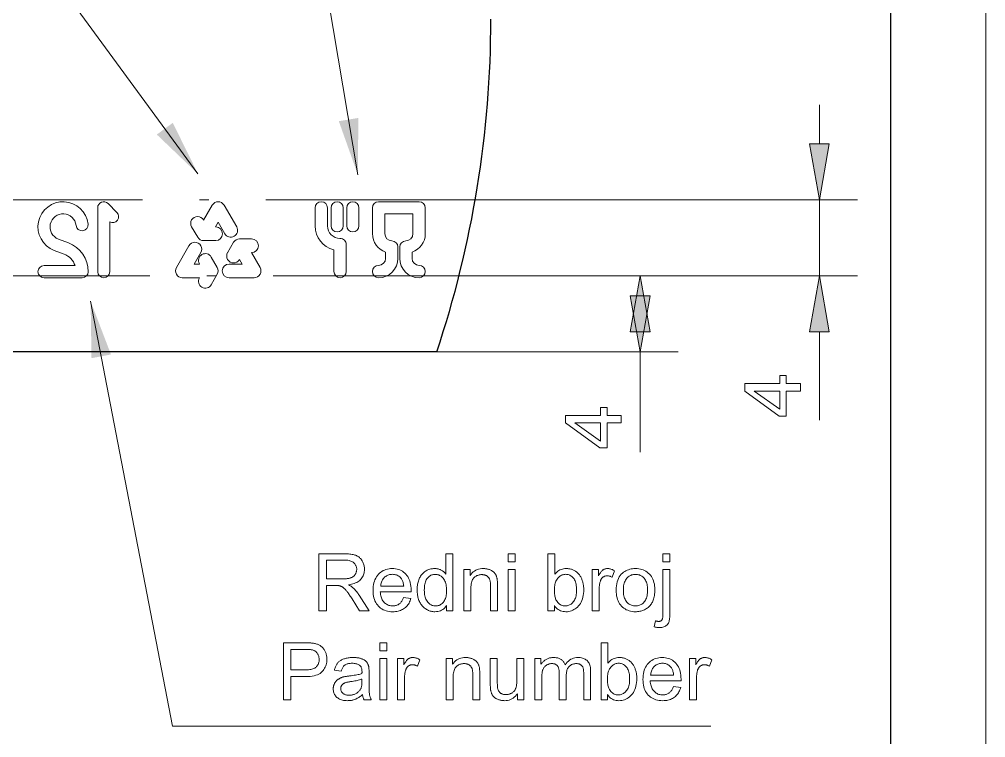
# Model space of a CAD drawing. Extents: x 0 to 297, y 0 to 420.
# Drawn here: x 246.1 to 297, y 121.6 to 159.4 of the extents above; entities that cross this region are included whole.
import ezdxf

# ---------------------------------------------------------------- set-up
doc = ezdxf.new("R2010")
doc.units = 0
doc.linetypes.add('DASHDOT', pattern=[18.5, 12, -3, 0.5, -3])

msp = doc.modelspace()

# ---------------------------------------------------------------- linework, layer by layer
at = {"color": 7, "lineweight": 13}
msp.add_line((297, 0), (297, 420), dxfattribs=at)
at = {"color": 7, "lineweight": 30}
for p, q in [((292, 5), (292, 415)), ((268.097, 141.893), (203.297, 141.893))]:
    msp.add_line(p, q, dxfattribs=at)
at = {"color": 5, "lineweight": 13, "ltscale": 0.051139}
msp.add_line((288.243, 152.847), (288.243, 154.893), dxfattribs=at)
at = {"color": 7, "linetype": 'DASHDOT', "lineweight": 13}
for p, q in [((203.605, 149.893), (266.689, 149.893)), ((203.984, 145.893), (266.594, 145.893))]:
    msp.add_line(p, q, dxfattribs=at)
at = {"color": 7, "lineweight": 13, "ltscale": 0.016542}
msp.add_line((250.788, 149.699), (251.255, 149.232), dxfattribs=at)
at = {"color": 7, "lineweight": 13, "ltscale": 0.022758}
msp.add_line((255.821, 148.825), (256.277, 149.613), dxfattribs=at)
at = {"color": 7, "lineweight": 13, "ltscale": 0.033158}
msp.add_line((256.9, 149.613), (257.563, 148.465), dxfattribs=at)
at = {"color": 7, "lineweight": 13, "ltscale": 0.026785}
for p, q in [((265.031, 149.793), (266.102, 149.793)), ((266.102, 149.793), (267.174, 149.793))]:
    msp.add_line(p, q, dxfattribs=at)
at = {"color": 5, "lineweight": 13}
for p, q in [((266.689, 149.893), (290.243, 149.893)), ((266.594, 145.893), (290.243, 145.893))]:
    msp.add_line(p, q, dxfattribs=at)
at = {"color": 5, "lineweight": 13, "ltscale": 0.1}
msp.add_line((288.243, 145.893), (288.243, 149.893), dxfattribs=at)
at = {"color": 7, "lineweight": 13, "ltscale": 0.084102}
msp.add_line((250.245, 146.111), (250.245, 149.475), dxfattribs=at)
at = {"color": 7, "lineweight": 13, "ltscale": 0.023697}
msp.add_line((261.694, 149.468), (261.694, 148.52), dxfattribs=at)
at = {"color": 7, "lineweight": 13, "ltscale": 0.023737}
msp.add_line((262.344, 148.518), (262.344, 149.468), dxfattribs=at)
at = {"color": 7, "lineweight": 13, "ltscale": 0.023682}
for p, q in [((262.532, 148.525), (262.532, 149.472)), ((263.173, 149.472), (263.173, 148.525)), ((263.361, 148.525), (263.361, 149.472)), ((264.002, 148.525), (264.002, 149.472))]:
    msp.add_line(p, q, dxfattribs=at)
at = {"color": 7, "lineweight": 13, "ltscale": 0.03401}
for p, q in [((264.711, 149.473), (264.711, 148.112)), ((267.494, 149.473), (267.494, 148.112))]:
    msp.add_line(p, q, dxfattribs=at)
at = {"color": 7, "lineweight": 13, "ltscale": 0.02588}
for p, q in [((265.361, 148.112), (265.361, 149.147)), ((266.844, 148.112), (266.844, 149.147))]:
    msp.add_line(p, q, dxfattribs=at)
at = {"color": 7, "lineweight": 13, "ltscale": 0.018535}
for q in [(265.361, 149.147), (266.844, 149.147)]:
    msp.add_line((266.102, 149.147), q, dxfattribs=at)
at = {"color": 7, "lineweight": 13, "ltscale": 0.065395}
msp.add_line((250.881, 146.111), (250.881, 148.726), dxfattribs=at)
at = {"color": 7, "lineweight": 13, "ltscale": 0.000327094}
msp.add_line((255.815, 148.837), (255.822, 148.825), dxfattribs=at)
at = {"color": 7, "lineweight": 13, "ltscale": 0.007162}
msp.add_line((256.588, 148.713), (256.445, 148.465), dxfattribs=at)
at = {"color": 7, "lineweight": 13, "ltscale": 0.017569}
msp.add_line((256.588, 148.713), (256.94, 148.105), dxfattribs=at)
at = {"color": 7, "lineweight": 13, "ltscale": 0.015915}
msp.add_line((255.51, 147.925), (255.191, 148.477), dxfattribs=at)
at = {"color": 7, "lineweight": 13, "ltscale": 0.000327301}
msp.add_line((256.458, 148.465), (256.445, 148.465), dxfattribs=at)
at = {"color": 7, "lineweight": 13, "ltscale": 0.013963}
for p, q in [((248.699, 147.628), (248.178, 147.827)), ((248.473, 147.034), (247.951, 147.233))]:
    msp.add_line(p, q, dxfattribs=at)
at = {"color": 7, "lineweight": 13, "ltscale": 0.015916}
msp.add_line((255.822, 147.745), (256.458, 147.745), dxfattribs=at)
at = {"color": 7, "lineweight": 13, "ltscale": 0.015791}
for p, q in [((257.087, 147.111), (257.404, 147.658)), ((257.714, 147.837), (258.346, 147.838)), ((256.54, 145.974), (256.225, 145.426))]:
    msp.add_line(p, q, dxfattribs=at)
at = {"color": 7, "lineweight": 13, "ltscale": 0.033007}
for p, q in [((254.388, 146.333), (255.048, 147.477)), ((258.479, 145.793), (257.159, 145.793))]:
    msp.add_line(p, q, dxfattribs=at)
at = {"color": 7, "lineweight": 13, "ltscale": 0.017419}
for p, q in [((255.323, 146.513), (255.671, 147.117)), ((257.856, 146.513), (257.159, 146.513))]:
    msp.add_line(p, q, dxfattribs=at)
at = {"color": 7, "lineweight": 13, "ltscale": 0.022662}
for p, q in [((258.791, 146.333), (258.338, 147.118)), ((254.699, 145.793), (255.606, 145.793))]:
    msp.add_line(p, q, dxfattribs=at)
at = {"color": 7, "lineweight": 13, "ltscale": 0.000231934}
msp.add_line((258.347, 147.118), (258.338, 147.118), dxfattribs=at)
at = {"color": 7, "lineweight": 13, "ltscale": 0.028414}
msp.add_line((262.681, 147.254), (262.681, 146.118), dxfattribs=at)
at = {"color": 7, "lineweight": 13, "ltscale": 0.035569}
msp.add_line((263.331, 147.54), (263.331, 146.118), dxfattribs=at)
at = {"color": 7, "lineweight": 13, "ltscale": 0.008166}
for p, q in [((265.404, 147.139), (265.404, 146.812)), ((266.801, 147.139), (266.801, 146.812))]:
    msp.add_line(p, q, dxfattribs=at)
at = {"color": 7, "lineweight": 13, "ltscale": 0.015001}
for p, q in [((266.054, 147.412), (266.054, 146.812)), ((266.151, 147.412), (266.151, 146.812))]:
    msp.add_line(p, q, dxfattribs=at)
at = {"color": 7, "lineweight": 13, "ltscale": 0.015792}
msp.add_line((256.54, 146.333), (256.225, 146.88), dxfattribs=at)
at = {"color": 7, "lineweight": 13, "ltscale": 0.000232137}
msp.add_line((257.714, 146.758), (257.71, 146.75), dxfattribs=at)
at = {"color": 7, "lineweight": 13, "ltscale": 0.007073}
for p, q in [((257.856, 146.513), (257.714, 146.758)), ((255.323, 146.513), (255.606, 146.513))]:
    msp.add_line(p, q, dxfattribs=at)
at = {"color": 7, "lineweight": 13, "ltscale": 0.040951}
msp.add_line((247.418, 146.428), (249.056, 146.428), dxfattribs=at)
at = {"color": 7, "lineweight": 13, "ltscale": 0.000231894}
msp.add_line((255.601, 146.521), (255.606, 146.513), dxfattribs=at)
at = {"color": 7, "lineweight": 13, "ltscale": 0.050214}
msp.add_line((249.427, 145.793), (247.418, 145.793), dxfattribs=at)
at = {"color": 7, "lineweight": 13, "ltscale": 0.000232225}
msp.add_line((255.606, 145.793), (255.601, 145.785), dxfattribs=at)
at = {"color": 5, "lineweight": 13, "ltscale": 0.355267}
msp.add_line((266.594, 145.893), (280.805, 145.893), dxfattribs=at)
at = {"color": 5, "lineweight": 13, "ltscale": 0.116125}
msp.add_line((288.243, 138.293), (288.243, 142.938), dxfattribs=at)
at = {"color": 5, "lineweight": 13, "ltscale": 0.317685}
msp.add_line((268.097, 141.893), (280.805, 141.893), dxfattribs=at)
at = {"color": 5, "lineweight": 13, "ltscale": 0.131922}
msp.add_line((278.805, 136.616), (278.805, 141.893), dxfattribs=at)
at = {"color": 7, "lineweight": 13}
for points in [[(263.946, 151.203), (258.988, 180.575), (287.417, 180.575)], [(255.526, 151.254), (235.139, 179.048), (204.068, 179.048)], [(249.872, 144.557), (254.177, 122.192), (282.529, 122.192)]]:
    msp.add_lwpolyline(points, dxfattribs=at)
at = {"color": 5, "lineweight": 13}
for points in [[(287.722, 152.847), (288.243, 149.893), (288.764, 152.847)], [(279.326, 142.938), (278.805, 145.893), (278.284, 142.938)], [(288.764, 142.938), (288.243, 145.893), (287.722, 142.938)], [(278.284, 144.847), (278.805, 141.893), (279.326, 144.847)], [(287.243, 139.83), (286.501, 139.83), (286.501, 138.512), (286.122, 138.512), (284.311, 139.826), (284.311, 140.218), (286.155, 140.218), (286.155, 140.646), (286.501, 140.646), (286.501, 140.218), (287.243, 140.218)], [(286.155, 138.875), (286.155, 139.83), (284.813, 139.83)], [(277.805, 138.153), (277.063, 138.153), (277.063, 136.835), (276.683, 136.835), (274.872, 138.148), (274.872, 138.541), (276.717, 138.541), (276.717, 138.969), (277.063, 138.969), (277.063, 138.541), (277.805, 138.541)], [(276.717, 137.198), (276.717, 138.153), (275.374, 138.153)]]:
    msp.add_lwpolyline(points, close=True, dxfattribs=at)
at = {"color": 7, "lineweight": 13}
for points in [[(261.893, 128.263), (261.893, 131.263), (263.223, 131.263), (263.301, 131.262), (263.376, 131.259), (263.447, 131.255), (263.513, 131.25), (263.576, 131.242), (263.635, 131.233), (263.69, 131.223), (263.742, 131.211), (263.789, 131.197), (263.833, 131.182), (263.874, 131.164), (263.913, 131.144), (263.951, 131.122), (263.987, 131.097), (264.021, 131.07), (264.053, 131.04), (264.084, 131.008), (264.113, 130.973), (264.141, 130.936), (264.167, 130.896), (264.19, 130.855), (264.212, 130.813), (264.23, 130.77), (264.246, 130.726), (264.26, 130.681), (264.271, 130.635), (264.28, 130.589), (264.286, 130.541), (264.29, 130.493), (264.291, 130.444), (264.289, 130.381), (264.283, 130.32), (264.273, 130.261), (264.258, 130.205), (264.24, 130.15), (264.217, 130.097), (264.19, 130.046), (264.159, 129.997), (264.124, 129.951), (264.085, 129.906), (264.041, 129.864), (263.993, 129.825), (263.94, 129.789), (263.883, 129.756), (263.822, 129.727), (263.756, 129.701), (263.685, 129.677), (263.61, 129.658), (263.53, 129.641), (263.446, 129.628), (263.477, 129.612), (263.506, 129.597), (263.534, 129.582), (263.56, 129.567), (263.585, 129.552), (263.608, 129.537), (263.63, 129.522), (263.65, 129.508), (263.669, 129.493), (263.686, 129.478), (263.72, 129.445), (263.755, 129.411), (263.788, 129.375), (263.822, 129.338), (263.855, 129.299), (263.888, 129.258), (263.92, 129.216), (263.952, 129.172), (263.984, 129.126), (264.015, 129.079), (264.537, 128.263), (264.038, 128.263), (263.641, 128.887), (263.606, 128.939), (263.574, 128.99), (263.542, 129.037), (263.511, 129.083), (263.482, 129.125), (263.454, 129.165), (263.427, 129.203), (263.402, 129.238), (263.377, 129.27), (263.354, 129.3), (263.332, 129.328), (263.31, 129.354), (263.289, 129.378), (263.268, 129.401), (263.247, 129.422), (263.228, 129.441), (263.208, 129.459), (263.189, 129.474), (263.171, 129.488), (263.153, 129.501), (263.135, 129.512), (263.117, 129.522), (263.099, 129.532), (263.081, 129.541), (263.063, 129.549), (263.045, 129.557), (263.026, 129.564), (263.008, 129.57), (262.99, 129.576), (262.971, 129.58), (262.957, 129.583), (262.941, 129.586), (262.923, 129.588), (262.904, 129.59), (262.882, 129.591), (262.859, 129.592), (262.835, 129.593), (262.808, 129.594), (262.78, 129.595), (262.75, 129.595), (262.29, 129.595), (262.29, 128.263)], [(262.29, 129.939), (263.143, 129.939), (263.197, 129.939), (263.247, 129.941), (263.296, 129.944), (263.342, 129.948), (263.386, 129.953), (263.427, 129.959), (263.466, 129.966), (263.503, 129.975), (263.537, 129.984), (263.569, 129.995), (263.599, 130.007), (263.627, 130.02), (263.654, 130.035), (263.68, 130.051), (263.704, 130.068), (263.727, 130.087), (263.748, 130.107), (263.767, 130.128), (263.786, 130.151), (263.802, 130.175), (263.817, 130.2), (263.831, 130.225), (263.843, 130.251), (263.853, 130.277), (263.862, 130.304), (263.869, 130.331), (263.875, 130.359), (263.879, 130.387), (263.881, 130.415), (263.882, 130.444), (263.881, 130.486), (263.876, 130.526), (263.868, 130.565), (263.857, 130.602), (263.844, 130.638), (263.827, 130.672), (263.806, 130.705), (263.783, 130.736), (263.757, 130.766), (263.728, 130.794), (263.695, 130.82), (263.659, 130.843), (263.619, 130.864), (263.575, 130.882), (263.528, 130.897), (263.478, 130.909), (263.424, 130.919), (263.366, 130.926), (263.304, 130.93), (263.24, 130.931), (262.29, 130.931)], [(268.607, 128.263), (268.607, 128.537), (268.564, 128.475), (268.517, 128.42), (268.466, 128.372), (268.411, 128.33), (268.352, 128.294), (268.289, 128.265), (268.223, 128.243), (268.152, 128.226), (268.078, 128.217), (267.999, 128.213), (267.948, 128.215), (267.897, 128.219), (267.847, 128.226), (267.798, 128.236), (267.75, 128.249), (267.703, 128.265), (267.656, 128.284), (267.61, 128.305), (267.566, 128.329), (267.522, 128.357), (267.479, 128.386), (267.438, 128.419), (267.4, 128.453), (267.363, 128.489), (267.328, 128.528), (267.295, 128.569), (267.265, 128.613), (267.236, 128.659), (267.209, 128.707), (267.184, 128.757), (267.161, 128.809), (267.141, 128.863), (267.123, 128.918), (267.107, 128.975), (267.094, 129.033), (267.083, 129.093), (267.075, 129.154), (267.069, 129.217), (267.065, 129.281), (267.064, 129.347), (267.065, 129.412), (267.069, 129.475), (267.074, 129.537), (267.082, 129.598), (267.091, 129.657), (267.103, 129.716), (267.117, 129.773), (267.134, 129.829), (267.152, 129.884), (267.173, 129.938), (267.195, 129.989), (267.22, 130.039), (267.248, 130.085), (267.277, 130.13), (267.308, 130.172), (267.342, 130.211), (267.378, 130.248), (267.416, 130.282), (267.456, 130.314), (267.498, 130.344), (267.542, 130.371), (267.587, 130.395), (267.633, 130.416), (267.68, 130.434), (267.728, 130.45), (267.777, 130.462), (267.827, 130.472), (267.878, 130.479), (267.93, 130.484), (267.983, 130.485), (268.022, 130.484), (268.06, 130.482), (268.097, 130.477), (268.133, 130.472), (268.169, 130.464), (268.203, 130.455), (268.237, 130.444), (268.27, 130.432), (268.302, 130.418), (268.333, 130.402), (268.363, 130.385), (268.392, 130.367), (268.42, 130.348), (268.447, 130.328), (268.472, 130.307), (268.497, 130.285), (268.52, 130.261), (268.542, 130.237), (268.563, 130.212), (268.583, 130.186), (268.583, 131.263), (268.949, 131.263), (268.949, 128.263)], [(271.861, 130.839), (271.861, 131.263), (272.229, 131.263), (272.229, 130.839)], [(274.294, 128.263), (273.952, 128.263), (273.952, 131.263), (274.321, 131.263), (274.321, 130.192), (274.369, 130.248), (274.419, 130.298), (274.472, 130.342), (274.528, 130.38), (274.586, 130.412), (274.647, 130.438), (274.711, 130.459), (274.776, 130.473), (274.845, 130.482), (274.916, 130.485), (274.956, 130.484), (274.996, 130.482), (275.035, 130.478), (275.073, 130.472), (275.111, 130.465), (275.149, 130.456), (275.186, 130.445), (275.223, 130.433), (275.26, 130.419), (275.296, 130.404), (275.331, 130.387), (275.365, 130.369), (275.398, 130.35), (275.429, 130.329), (275.459, 130.307), (275.488, 130.284), (275.515, 130.259), (275.542, 130.233), (275.567, 130.206), (275.591, 130.177), (275.613, 130.147), (275.635, 130.116), (275.655, 130.084), (275.675, 130.05), (275.694, 130.016), (275.711, 129.98), (275.728, 129.943), (275.743, 129.904), (275.758, 129.865), (275.772, 129.824), (275.784, 129.782), (275.795, 129.74), (275.805, 129.697), (275.814, 129.654), (275.821, 129.61), (275.827, 129.566), (275.831, 129.521), (275.834, 129.475), (275.836, 129.429), (275.837, 129.382), (275.834, 129.273), (275.826, 129.169), (275.812, 129.07), (275.793, 128.976), (275.768, 128.887), (275.738, 128.803), (275.702, 128.724), (275.66, 128.65), (275.613, 128.582), (275.561, 128.518), (275.504, 128.46), (275.446, 128.409), (275.385, 128.363), (275.322, 128.323), (275.257, 128.29), (275.19, 128.262), (275.12, 128.241), (275.048, 128.226), (274.974, 128.216), (274.898, 128.213), (274.823, 128.217), (274.751, 128.226), (274.682, 128.242), (274.617, 128.265), (274.555, 128.294), (274.496, 128.329), (274.44, 128.371), (274.388, 128.419), (274.34, 128.474), (274.294, 128.535)], [(280.01, 130.835), (280.01, 131.263), (280.378, 131.263), (280.378, 130.835)], [(266.354, 128.962), (266.735, 128.915), (266.715, 128.85), (266.693, 128.788), (266.667, 128.729), (266.638, 128.672), (266.606, 128.619), (266.571, 128.569), (266.534, 128.522), (266.492, 128.477), (266.448, 128.436), (266.401, 128.398), (266.351, 128.363), (266.298, 128.331), (266.243, 128.304), (266.185, 128.28), (266.124, 128.259), (266.06, 128.243), (265.994, 128.23), (265.925, 128.221), (265.853, 128.215), (265.779, 128.213), (265.686, 128.216), (265.596, 128.225), (265.511, 128.24), (265.429, 128.26), (265.352, 128.287), (265.278, 128.319), (265.208, 128.357), (265.143, 128.401), (265.081, 128.451), (265.023, 128.507), (264.97, 128.568), (264.922, 128.634), (264.881, 128.705), (264.844, 128.78), (264.813, 128.86), (264.788, 128.945), (264.769, 129.034), (264.755, 129.128), (264.746, 129.227), (264.744, 129.331), (264.746, 129.438), (264.755, 129.54), (264.769, 129.638), (264.789, 129.73), (264.814, 129.818), (264.845, 129.9), (264.882, 129.978), (264.924, 130.051), (264.972, 130.119), (265.026, 130.182), (265.084, 130.24), (265.146, 130.291), (265.211, 130.337), (265.279, 130.376), (265.35, 130.409), (265.425, 130.436), (265.504, 130.458), (265.585, 130.473), (265.67, 130.482), (265.759, 130.485), (265.844, 130.482), (265.927, 130.473), (266.006, 130.458), (266.082, 130.437), (266.155, 130.411), (266.224, 130.378), (266.291, 130.34), (266.354, 130.295), (266.414, 130.245), (266.471, 130.188), (266.523, 130.126), (266.57, 130.06), (266.612, 129.988), (266.648, 129.912), (266.678, 129.831), (266.703, 129.745), (266.722, 129.654), (266.736, 129.559), (266.744, 129.459), (266.747, 129.353), (266.747, 129.346), (266.747, 129.339), (266.747, 129.331), (266.747, 129.322), (266.747, 129.312), (266.746, 129.302), (266.746, 129.291), (266.746, 129.28), (266.745, 129.268), (266.745, 129.255), (265.124, 129.255), (265.13, 129.185), (265.139, 129.119), (265.151, 129.055), (265.167, 128.995), (265.185, 128.939), (265.207, 128.886), (265.232, 128.836), (265.26, 128.789), (265.292, 128.746), (265.327, 128.707), (265.364, 128.67), (265.403, 128.638), (265.444, 128.61), (265.487, 128.585), (265.531, 128.564), (265.578, 128.547), (265.626, 128.533), (265.676, 128.524), (265.728, 128.518), (265.781, 128.516), (265.821, 128.517), (265.86, 128.521), (265.897, 128.526), (265.934, 128.533), (265.969, 128.543), (266.003, 128.555), (266.036, 128.568), (266.067, 128.584), (266.098, 128.603), (266.127, 128.623), (266.155, 128.645), (266.182, 128.67), (266.208, 128.698), (266.232, 128.728), (266.255, 128.761), (266.278, 128.796), (266.298, 128.834), (266.318, 128.874), (266.337, 128.917)], [(269.528, 128.263), (269.528, 130.436), (269.86, 130.436), (269.86, 130.127), (269.91, 130.195), (269.964, 130.256), (270.022, 130.309), (270.085, 130.356), (270.152, 130.395), (270.224, 130.428), (270.299, 130.453), (270.379, 130.471), (270.463, 130.481), (270.551, 130.485), (270.59, 130.484), (270.629, 130.482), (270.666, 130.479), (270.703, 130.474), (270.74, 130.467), (270.776, 130.46), (270.811, 130.45), (270.845, 130.44), (270.879, 130.428), (270.912, 130.414), (270.945, 130.4), (270.975, 130.384), (271.004, 130.368), (271.031, 130.351), (271.056, 130.333), (271.08, 130.314), (271.102, 130.294), (271.123, 130.273), (271.142, 130.252), (271.159, 130.229), (271.175, 130.206), (271.19, 130.182), (271.204, 130.157), (271.217, 130.131), (271.229, 130.104), (271.24, 130.076), (271.25, 130.048), (271.259, 130.018), (271.267, 129.988), (271.274, 129.957), (271.278, 129.935), (271.281, 129.91), (271.284, 129.882), (271.287, 129.851), (271.289, 129.816), (271.291, 129.779), (271.292, 129.739), (271.293, 129.695), (271.294, 129.648), (271.294, 129.599), (271.294, 128.263), (270.926, 128.263), (270.926, 129.585), (270.925, 129.628), (270.924, 129.67), (270.922, 129.709), (270.919, 129.746), (270.915, 129.781), (270.91, 129.814), (270.905, 129.844), (270.898, 129.872), (270.891, 129.898), (270.883, 129.921), (270.874, 129.943), (270.863, 129.964), (270.851, 129.984), (270.838, 130.003), (270.823, 130.021), (270.807, 130.039), (270.79, 130.055), (270.771, 130.071), (270.752, 130.085), (270.73, 130.099), (270.708, 130.112), (270.685, 130.123), (270.661, 130.133), (270.637, 130.142), (270.611, 130.149), (270.585, 130.155), (270.559, 130.16), (270.531, 130.163), (270.503, 130.165), (270.474, 130.166), (270.427, 130.164), (270.382, 130.16), (270.338, 130.152), (270.296, 130.142), (270.254, 130.128), (270.214, 130.112), (270.176, 130.092), (270.138, 130.07), (270.102, 130.045), (270.067, 130.016), (270.035, 129.984), (270.006, 129.946), (269.98, 129.903), (269.958, 129.854), (269.939, 129.8), (269.924, 129.741), (269.912, 129.676), (269.903, 129.606), (269.898, 129.53), (269.896, 129.449), (269.896, 128.263)], [(271.861, 128.263), (271.861, 130.436), (272.229, 130.436), (272.229, 128.263)], [(276.281, 128.263), (276.281, 130.436), (276.613, 130.436), (276.613, 130.106), (276.638, 130.151), (276.663, 130.193), (276.687, 130.231), (276.711, 130.266), (276.735, 130.298), (276.758, 130.327), (276.781, 130.353), (276.803, 130.375), (276.825, 130.395), (276.847, 130.411), (276.869, 130.425), (276.891, 130.438), (276.913, 130.449), (276.936, 130.458), (276.96, 130.467), (276.984, 130.473), (277.008, 130.478), (277.033, 130.482), (277.058, 130.484), (277.083, 130.485), (277.121, 130.484), (277.158, 130.48), (277.196, 130.474), (277.233, 130.466), (277.271, 130.455), (277.309, 130.442), (277.347, 130.427), (277.385, 130.409), (277.424, 130.389), (277.462, 130.366), (277.335, 130.024), (277.308, 130.04), (277.281, 130.053), (277.254, 130.065), (277.227, 130.076), (277.2, 130.084), (277.173, 130.092), (277.146, 130.097), (277.119, 130.101), (277.092, 130.104), (277.065, 130.104), (277.041, 130.104), (277.018, 130.101), (276.995, 130.098), (276.972, 130.093), (276.95, 130.086), (276.929, 130.078), (276.908, 130.069), (276.887, 130.058), (276.867, 130.045), (276.848, 130.032), (276.829, 130.017), (276.812, 130), (276.795, 129.983), (276.78, 129.965), (276.766, 129.945), (276.753, 129.924), (276.74, 129.902), (276.729, 129.879), (276.72, 129.855), (276.711, 129.83), (276.699, 129.79), (276.689, 129.75), (276.68, 129.709), (276.672, 129.667), (276.665, 129.624), (276.659, 129.581), (276.655, 129.537), (276.652, 129.492), (276.65, 129.447), (276.65, 129.4), (276.65, 128.263)], [(277.544, 129.349), (277.547, 129.467), (277.557, 129.578), (277.574, 129.683), (277.597, 129.782), (277.628, 129.875), (277.665, 129.961), (277.708, 130.041), (277.759, 130.115), (277.816, 130.182), (277.879, 130.243), (277.937, 130.289), (277.996, 130.33), (278.059, 130.367), (278.123, 130.398), (278.19, 130.425), (278.26, 130.446), (278.332, 130.463), (278.407, 130.475), (278.483, 130.483), (278.563, 130.485), (278.651, 130.482), (278.736, 130.473), (278.817, 130.458), (278.895, 130.438), (278.97, 130.412), (279.042, 130.379), (279.11, 130.341), (279.175, 130.297), (279.237, 130.247), (279.296, 130.191), (279.35, 130.13), (279.398, 130.065), (279.441, 129.995), (279.478, 129.921), (279.509, 129.842), (279.534, 129.758), (279.554, 129.67), (279.569, 129.578), (279.577, 129.481), (279.58, 129.38), (279.579, 129.298), (279.575, 129.219), (279.569, 129.144), (279.56, 129.073), (279.548, 129.005), (279.535, 128.941), (279.518, 128.88), (279.499, 128.823), (279.478, 128.77), (279.454, 128.72), (279.428, 128.673), (279.399, 128.628), (279.368, 128.585), (279.335, 128.545), (279.3, 128.506), (279.262, 128.47), (279.222, 128.436), (279.179, 128.404), (279.135, 128.374), (279.088, 128.346), (279.039, 128.321), (278.99, 128.299), (278.94, 128.279), (278.888, 128.261), (278.836, 128.247), (278.783, 128.235), (278.73, 128.225), (278.675, 128.219), (278.619, 128.215), (278.563, 128.213), (278.473, 128.216), (278.387, 128.225), (278.305, 128.24), (278.226, 128.26), (278.15, 128.287), (278.078, 128.319), (278.01, 128.357), (277.945, 128.401), (277.883, 128.45), (277.825, 128.506), (277.772, 128.567), (277.724, 128.633), (277.682, 128.705), (277.645, 128.781), (277.614, 128.863), (277.589, 128.95), (277.569, 129.042), (277.555, 129.139), (277.547, 129.242)], [(279.543, 127.419), (279.613, 127.733), (279.634, 127.727), (279.655, 127.722), (279.675, 127.718), (279.694, 127.714), (279.711, 127.711), (279.728, 127.708), (279.744, 127.706), (279.759, 127.705), (279.773, 127.704), (279.787, 127.704), (279.809, 127.705), (279.829, 127.707), (279.849, 127.711), (279.867, 127.716), (279.885, 127.723), (279.901, 127.731), (279.916, 127.74), (279.93, 127.752), (279.943, 127.764), (279.954, 127.779), (279.965, 127.796), (279.974, 127.817), (279.983, 127.844), (279.99, 127.874), (279.996, 127.909), (280.001, 127.949), (280.005, 127.993), (280.007, 128.042), (280.009, 128.095), (280.01, 128.152), (280.01, 130.436), (280.378, 130.436), (280.378, 128.144), (280.377, 128.066), (280.374, 127.993), (280.369, 127.925), (280.361, 127.862), (280.352, 127.804), (280.34, 127.75), (280.327, 127.702), (280.311, 127.658), (280.293, 127.619), (280.274, 127.585), (280.245, 127.546), (280.213, 127.512), (280.178, 127.481), (280.139, 127.454), (280.097, 127.432), (280.051, 127.413), (280.001, 127.399), (279.948, 127.389), (279.892, 127.383), (279.832, 127.381), (279.802, 127.381), (279.772, 127.382), (279.743, 127.384), (279.714, 127.387), (279.685, 127.39), (279.656, 127.395), (279.628, 127.4), (279.599, 127.405), (279.571, 127.412)], [(265.145, 129.558), (266.358, 129.558), (266.352, 129.611), (266.345, 129.662), (266.335, 129.71), (266.324, 129.755), (266.311, 129.798), (266.296, 129.838), (266.28, 129.875), (266.261, 129.909), (266.241, 129.94), (266.219, 129.969), (266.183, 130.01), (266.145, 130.046), (266.104, 130.078), (266.062, 130.105), (266.017, 130.129), (265.97, 130.148), (265.922, 130.163), (265.871, 130.174), (265.818, 130.18), (265.763, 130.182), (265.713, 130.18), (265.664, 130.175), (265.618, 130.167), (265.573, 130.155), (265.529, 130.14), (265.487, 130.121), (265.447, 130.099), (265.408, 130.073), (265.371, 130.044), (265.336, 130.012), (265.303, 129.977), (265.273, 129.94), (265.246, 129.9), (265.222, 129.858), (265.202, 129.814), (265.184, 129.767), (265.17, 129.718), (265.158, 129.667), (265.15, 129.614)], [(267.443, 129.347), (267.445, 129.266), (267.45, 129.189), (267.459, 129.116), (267.471, 129.047), (267.487, 128.982), (267.506, 128.922), (267.529, 128.866), (267.555, 128.814), (267.585, 128.766), (267.619, 128.723), (267.655, 128.684), (267.692, 128.649), (267.73, 128.618), (267.77, 128.591), (267.811, 128.568), (267.853, 128.549), (267.896, 128.535), (267.941, 128.525), (267.987, 128.518), (268.034, 128.516), (268.082, 128.518), (268.128, 128.524), (268.173, 128.534), (268.216, 128.548), (268.258, 128.566), (268.298, 128.587), (268.337, 128.613), (268.374, 128.643), (268.41, 128.676), (268.445, 128.714), (268.477, 128.755), (268.505, 128.801), (268.531, 128.851), (268.553, 128.905), (268.571, 128.963), (268.586, 129.026), (268.598, 129.092), (268.607, 129.163), (268.612, 129.237), (268.613, 129.316), (268.612, 129.403), (268.606, 129.485), (268.598, 129.563), (268.586, 129.635), (268.57, 129.703), (268.551, 129.766), (268.529, 129.825), (268.503, 129.878), (268.474, 129.927), (268.441, 129.971), (268.406, 130.011), (268.37, 130.046), (268.331, 130.078), (268.291, 130.105), (268.25, 130.128), (268.206, 130.147), (268.162, 130.161), (268.115, 130.172), (268.067, 130.178), (268.018, 130.18), (267.97, 130.178), (267.923, 130.172), (267.878, 130.162), (267.834, 130.148), (267.793, 130.13), (267.752, 130.108), (267.714, 130.082), (267.677, 130.052), (267.641, 130.018), (267.608, 129.979), (267.576, 129.937), (267.548, 129.89), (267.524, 129.838), (267.502, 129.782), (267.484, 129.721), (267.469, 129.656), (267.458, 129.585), (267.449, 129.511), (267.444, 129.431)], [(274.29, 129.366), (274.291, 129.29), (274.294, 129.218), (274.3, 129.151), (274.307, 129.088), (274.317, 129.029), (274.328, 128.975), (274.342, 128.925), (274.358, 128.879), (274.376, 128.838), (274.396, 128.801), (274.432, 128.747), (274.471, 128.698), (274.512, 128.656), (274.555, 128.619), (274.601, 128.587), (274.649, 128.562), (274.7, 128.542), (274.753, 128.528), (274.809, 128.519), (274.867, 128.516), (274.915, 128.518), (274.961, 128.525), (275.006, 128.535), (275.05, 128.55), (275.092, 128.569), (275.133, 128.592), (275.173, 128.619), (275.212, 128.651), (275.249, 128.686), (275.285, 128.726), (275.318, 128.77), (275.348, 128.818), (275.374, 128.87), (275.397, 128.927), (275.417, 128.987), (275.432, 129.052), (275.445, 129.12), (275.454, 129.193), (275.459, 129.27), (275.461, 129.351), (275.459, 129.434), (275.454, 129.513), (275.445, 129.587), (275.434, 129.656), (275.418, 129.721), (275.4, 129.782), (275.378, 129.838), (275.353, 129.89), (275.324, 129.937), (275.292, 129.979), (275.257, 130.018), (275.221, 130.052), (275.184, 130.083), (275.145, 130.109), (275.105, 130.131), (275.064, 130.15), (275.021, 130.164), (274.976, 130.174), (274.931, 130.18), (274.883, 130.182), (274.836, 130.18), (274.79, 130.174), (274.745, 130.163), (274.701, 130.149), (274.658, 130.13), (274.617, 130.107), (274.578, 130.079), (274.539, 130.048), (274.502, 130.012), (274.466, 129.972), (274.433, 129.928), (274.403, 129.881), (274.376, 129.83), (274.353, 129.775), (274.334, 129.716), (274.318, 129.653), (274.306, 129.587), (274.297, 129.517), (274.292, 129.443)], [(277.922, 129.349), (277.924, 129.268), (277.93, 129.191), (277.939, 129.118), (277.952, 129.049), (277.968, 128.984), (277.988, 128.924), (278.012, 128.868), (278.039, 128.815), (278.07, 128.768), (278.104, 128.724), (278.142, 128.685), (278.181, 128.649), (278.222, 128.618), (278.265, 128.591), (278.31, 128.568), (278.357, 128.55), (278.406, 128.535), (278.456, 128.525), (278.509, 128.518), (278.563, 128.516), (278.617, 128.518), (278.669, 128.525), (278.719, 128.535), (278.768, 128.55), (278.814, 128.568), (278.859, 128.591), (278.902, 128.619), (278.943, 128.65), (278.982, 128.685), (279.019, 128.725), (279.054, 128.769), (279.085, 128.817), (279.112, 128.87), (279.136, 128.927), (279.156, 128.989), (279.172, 129.054), (279.185, 129.125), (279.194, 129.199), (279.2, 129.278), (279.201, 129.361), (279.2, 129.44), (279.194, 129.515), (279.185, 129.586), (279.172, 129.653), (279.156, 129.716), (279.135, 129.775), (279.112, 129.83), (279.084, 129.881), (279.053, 129.929), (279.018, 129.972), (278.981, 130.012), (278.941, 130.047), (278.9, 130.078), (278.857, 130.105), (278.813, 130.128), (278.766, 130.147), (278.718, 130.161), (278.668, 130.172), (278.616, 130.178), (278.563, 130.18), (278.509, 130.178), (278.456, 130.172), (278.406, 130.161), (278.357, 130.147), (278.31, 130.128), (278.265, 130.106), (278.222, 130.079), (278.181, 130.048), (278.142, 130.013), (278.104, 129.973), (278.07, 129.93), (278.039, 129.882), (278.012, 129.83), (277.988, 129.774), (277.968, 129.714), (277.952, 129.649), (277.939, 129.581), (277.93, 129.508), (277.924, 129.431)], [(260.025, 123.58), (260.025, 126.58), (261.156, 126.58), (261.215, 126.58), (261.27, 126.579), (261.323, 126.578), (261.373, 126.576), (261.42, 126.573), (261.464, 126.57), (261.505, 126.566), (261.544, 126.562), (261.58, 126.557), (261.613, 126.552), (261.656, 126.544), (261.698, 126.534), (261.739, 126.524), (261.778, 126.512), (261.816, 126.498), (261.852, 126.484), (261.887, 126.468), (261.92, 126.45), (261.952, 126.432), (261.983, 126.412), (262.012, 126.39), (262.04, 126.367), (262.067, 126.342), (262.093, 126.316), (262.118, 126.288), (262.141, 126.258), (262.164, 126.226), (262.185, 126.193), (262.205, 126.158), (262.224, 126.122), (262.241, 126.084), (262.256, 126.046), (262.27, 126.007), (262.282, 125.967), (262.292, 125.927), (262.3, 125.885), (262.306, 125.843), (262.311, 125.801), (262.314, 125.757), (262.315, 125.713), (262.312, 125.637), (262.305, 125.564), (262.293, 125.494), (262.276, 125.425), (262.254, 125.36), (262.227, 125.296), (262.195, 125.235), (262.159, 125.176), (262.117, 125.119), (262.071, 125.065), (262.018, 125.015), (261.958, 124.97), (261.89, 124.93), (261.813, 124.895), (261.729, 124.866), (261.637, 124.842), (261.538, 124.824), (261.43, 124.811), (261.314, 124.803), (261.191, 124.8), (260.422, 124.8), (260.422, 123.58)], [(260.422, 125.154), (261.197, 125.154), (261.272, 125.156), (261.342, 125.16), (261.408, 125.167), (261.469, 125.177), (261.526, 125.19), (261.579, 125.206), (261.627, 125.224), (261.67, 125.246), (261.709, 125.27), (261.744, 125.297), (261.774, 125.327), (261.802, 125.359), (261.826, 125.394), (261.847, 125.431), (261.865, 125.47), (261.879, 125.511), (261.891, 125.555), (261.899, 125.601), (261.904, 125.65), (261.905, 125.7), (261.904, 125.738), (261.902, 125.774), (261.897, 125.809), (261.89, 125.842), (261.882, 125.875), (261.871, 125.907), (261.859, 125.937), (261.844, 125.967), (261.828, 125.995), (261.81, 126.023), (261.791, 126.049), (261.77, 126.073), (261.748, 126.095), (261.724, 126.115), (261.7, 126.134), (261.674, 126.151), (261.647, 126.166), (261.619, 126.179), (261.59, 126.19), (261.559, 126.2), (261.538, 126.205), (261.513, 126.209), (261.484, 126.213), (261.452, 126.217), (261.417, 126.22), (261.378, 126.222), (261.336, 126.224), (261.29, 126.225), (261.241, 126.226), (261.189, 126.226), (260.422, 126.226)], [(265.106, 126.157), (265.106, 126.58), (265.474, 126.58), (265.474, 126.157)], [(277.087, 123.58), (276.746, 123.58), (276.746, 126.58), (277.114, 126.58), (277.114, 125.51), (277.162, 125.566), (277.213, 125.616), (277.266, 125.659), (277.321, 125.697), (277.38, 125.73), (277.44, 125.756), (277.504, 125.776), (277.57, 125.791), (277.638, 125.8), (277.71, 125.803), (277.749, 125.802), (277.789, 125.8), (277.828, 125.796), (277.867, 125.79), (277.905, 125.783), (277.942, 125.774), (277.98, 125.763), (278.017, 125.751), (278.053, 125.737), (278.089, 125.722), (278.124, 125.705), (278.158, 125.687), (278.191, 125.668), (278.222, 125.647), (278.252, 125.625), (278.281, 125.601), (278.309, 125.577), (278.335, 125.551), (278.36, 125.523), (278.384, 125.495), (278.406, 125.465), (278.428, 125.434), (278.449, 125.402), (278.468, 125.368), (278.487, 125.333), (278.505, 125.298), (278.521, 125.26), (278.537, 125.222), (278.551, 125.183), (278.565, 125.142), (278.577, 125.1), (278.589, 125.058), (278.598, 125.015), (278.607, 124.972), (278.614, 124.928), (278.62, 124.883), (278.625, 124.838), (278.628, 124.793), (278.63, 124.747), (278.63, 124.7), (278.628, 124.591), (278.619, 124.486), (278.606, 124.387), (278.586, 124.293), (278.561, 124.205), (278.531, 124.121), (278.495, 124.042), (278.454, 123.968), (278.407, 123.9), (278.354, 123.836), (278.298, 123.778), (278.239, 123.726), (278.178, 123.681), (278.115, 123.641), (278.05, 123.608), (277.983, 123.58), (277.913, 123.559), (277.841, 123.544), (277.767, 123.534), (277.691, 123.531), (277.616, 123.535), (277.544, 123.544), (277.475, 123.56), (277.41, 123.583), (277.348, 123.612), (277.289, 123.647), (277.234, 123.689), (277.182, 123.737), (277.133, 123.792), (277.087, 123.853)], [(264.191, 123.849), (264.15, 123.815), (264.11, 123.783), (264.07, 123.753), (264.03, 123.726), (263.99, 123.7), (263.951, 123.677), (263.912, 123.655), (263.874, 123.636), (263.835, 123.618), (263.797, 123.603), (263.759, 123.589), (263.72, 123.577), (263.681, 123.566), (263.641, 123.557), (263.601, 123.549), (263.56, 123.543), (263.519, 123.538), (263.477, 123.534), (263.434, 123.532), (263.391, 123.531), (263.321, 123.533), (263.254, 123.538), (263.191, 123.547), (263.131, 123.559), (263.074, 123.575), (263.021, 123.594), (262.971, 123.617), (262.924, 123.643), (262.881, 123.673), (262.841, 123.706), (262.804, 123.742), (262.771, 123.78), (262.742, 123.82), (262.717, 123.862), (262.696, 123.906), (262.679, 123.951), (262.665, 123.999), (262.656, 124.048), (262.65, 124.1), (262.648, 124.153), (262.649, 124.185), (262.651, 124.216), (262.655, 124.247), (262.66, 124.277), (262.666, 124.306), (262.674, 124.335), (262.684, 124.363), (262.695, 124.391), (262.707, 124.418), (262.721, 124.445), (262.736, 124.471), (262.752, 124.496), (262.768, 124.52), (262.786, 124.542), (262.805, 124.564), (262.824, 124.585), (262.845, 124.604), (262.866, 124.623), (262.888, 124.64), (262.911, 124.657), (262.935, 124.672), (262.959, 124.687), (262.984, 124.701), (263.01, 124.714), (263.036, 124.727), (263.063, 124.739), (263.09, 124.75), (263.118, 124.76), (263.147, 124.769), (263.176, 124.778), (263.199, 124.783), (263.224, 124.789), (263.251, 124.795), (263.281, 124.8), (263.312, 124.806), (263.346, 124.811), (263.382, 124.817), (263.42, 124.822), (263.461, 124.827), (263.504, 124.833), (263.59, 124.844), (263.673, 124.855), (263.75, 124.867), (263.823, 124.879), (263.891, 124.891), (263.954, 124.904), (264.013, 124.917), (264.067, 124.931), (264.116, 124.945), (264.16, 124.96), (264.161, 124.974), (264.161, 124.988), (264.161, 125), (264.162, 125.011), (264.162, 125.022), (264.162, 125.031), (264.162, 125.039), (264.162, 125.045), (264.162, 125.051), (264.162, 125.056), (264.161, 125.1), (264.158, 125.141), (264.153, 125.179), (264.146, 125.215), (264.136, 125.248), (264.125, 125.278), (264.111, 125.306), (264.096, 125.331), (264.078, 125.353), (264.058, 125.373), (264.029, 125.397), (263.996, 125.418), (263.961, 125.437), (263.923, 125.453), (263.883, 125.467), (263.839, 125.478), (263.793, 125.487), (263.744, 125.493), (263.693, 125.497), (263.639, 125.498), (263.588, 125.497), (263.54, 125.494), (263.495, 125.49), (263.452, 125.483), (263.413, 125.475), (263.376, 125.465), (263.341, 125.453), (263.31, 125.44), (263.281, 125.424), (263.255, 125.407), (263.231, 125.387), (263.208, 125.365), (263.186, 125.34), (263.166, 125.312), (263.147, 125.281), (263.13, 125.247), (263.113, 125.211), (263.098, 125.171), (263.084, 125.129), (263.072, 125.085), (262.712, 125.134), (262.722, 125.179), (262.734, 125.223), (262.747, 125.264), (262.761, 125.304), (262.777, 125.343), (262.793, 125.379), (262.811, 125.414), (262.831, 125.447), (262.851, 125.478), (262.873, 125.507), (262.897, 125.535), (262.922, 125.561), (262.95, 125.587), (262.979, 125.61), (263.011, 125.633), (263.044, 125.654), (263.08, 125.674), (263.117, 125.693), (263.157, 125.71), (263.199, 125.726), (263.242, 125.741), (263.286, 125.754), (263.332, 125.765), (263.38, 125.775), (263.428, 125.784), (263.478, 125.791), (263.53, 125.796), (263.582, 125.8), (263.636, 125.802), (263.692, 125.803), (263.746, 125.802), (263.799, 125.8), (263.849, 125.797), (263.898, 125.792), (263.944, 125.786), (263.988, 125.779), (264.03, 125.771), (264.07, 125.761), (264.108, 125.75), (264.144, 125.737), (264.178, 125.724), (264.21, 125.71), (264.24, 125.695), (264.268, 125.68), (264.295, 125.663), (264.32, 125.647), (264.342, 125.629), (264.363, 125.611), (264.383, 125.592), (264.4, 125.573), (264.416, 125.552), (264.431, 125.531), (264.445, 125.508), (264.457, 125.485), (264.469, 125.46), (264.48, 125.435), (264.49, 125.408), (264.499, 125.38), (264.507, 125.352), (264.514, 125.322), (264.518, 125.302), (264.521, 125.278), (264.524, 125.252), (264.526, 125.222), (264.528, 125.19), (264.53, 125.154), (264.531, 125.116), (264.532, 125.074), (264.533, 125.03), (264.533, 124.982), (264.533, 124.491), (264.533, 124.392), (264.534, 124.301), (264.535, 124.217), (264.537, 124.141), (264.539, 124.072), (264.541, 124.011), (264.544, 123.957), (264.548, 123.911), (264.552, 123.872), (264.556, 123.841), (264.562, 123.814), (264.568, 123.787), (264.575, 123.761), (264.583, 123.734), (264.591, 123.708), (264.601, 123.682), (264.612, 123.656), (264.624, 123.631), (264.636, 123.606), (264.65, 123.58), (264.265, 123.58), (264.254, 123.604), (264.243, 123.628), (264.234, 123.653), (264.225, 123.678), (264.218, 123.705), (264.211, 123.732), (264.205, 123.76), (264.199, 123.789), (264.195, 123.818)], [(265.106, 123.58), (265.106, 125.754), (265.474, 125.754), (265.474, 123.58)], [(266.031, 123.58), (266.031, 125.754), (266.362, 125.754), (266.362, 125.424), (266.388, 125.469), (266.412, 125.51), (266.437, 125.549), (266.461, 125.584), (266.484, 125.616), (266.508, 125.645), (266.53, 125.671), (266.553, 125.693), (266.575, 125.713), (266.597, 125.729), (266.618, 125.743), (266.64, 125.756), (266.663, 125.767), (266.686, 125.776), (266.709, 125.784), (266.733, 125.791), (266.758, 125.796), (266.782, 125.8), (266.807, 125.802), (266.833, 125.803), (266.87, 125.802), (266.908, 125.798), (266.945, 125.792), (266.983, 125.784), (267.021, 125.773), (267.059, 125.76), (267.097, 125.745), (267.135, 125.727), (267.173, 125.707), (267.212, 125.684), (267.085, 125.342), (267.058, 125.358), (267.031, 125.371), (267.004, 125.383), (266.977, 125.393), (266.95, 125.402), (266.923, 125.409), (266.896, 125.415), (266.869, 125.419), (266.842, 125.421), (266.815, 125.422), (266.791, 125.421), (266.767, 125.419), (266.744, 125.416), (266.722, 125.411), (266.7, 125.404), (266.679, 125.396), (266.658, 125.387), (266.637, 125.376), (266.617, 125.363), (266.598, 125.35), (266.579, 125.334), (266.561, 125.318), (266.545, 125.301), (266.53, 125.282), (266.515, 125.263), (266.502, 125.242), (266.49, 125.22), (266.479, 125.197), (266.469, 125.173), (266.461, 125.148), (266.449, 125.108), (266.438, 125.068), (266.429, 125.027), (266.421, 124.985), (266.415, 124.942), (266.409, 124.899), (266.405, 124.855), (266.402, 124.81), (266.4, 124.765), (266.399, 124.718), (266.399, 123.58)], [(268.595, 123.58), (268.595, 125.754), (268.926, 125.754), (268.926, 125.445), (268.976, 125.513), (269.031, 125.574), (269.089, 125.627), (269.152, 125.674), (269.219, 125.713), (269.29, 125.746), (269.366, 125.771), (269.446, 125.788), (269.53, 125.799), (269.618, 125.803), (269.657, 125.802), (269.695, 125.8), (269.733, 125.796), (269.77, 125.792), (269.807, 125.785), (269.842, 125.777), (269.878, 125.768), (269.912, 125.758), (269.946, 125.746), (269.979, 125.732), (270.011, 125.718), (270.042, 125.702), (270.071, 125.686), (270.098, 125.669), (270.123, 125.651), (270.147, 125.632), (270.169, 125.612), (270.19, 125.591), (270.209, 125.569), (270.226, 125.547), (270.242, 125.524), (270.257, 125.499), (270.271, 125.474), (270.284, 125.448), (270.296, 125.422), (270.306, 125.394), (270.316, 125.366), (270.325, 125.336), (270.333, 125.306), (270.341, 125.275), (270.344, 125.253), (270.348, 125.228), (270.351, 125.2), (270.354, 125.168), (270.356, 125.134), (270.358, 125.097), (270.359, 125.056), (270.36, 125.013), (270.361, 124.966), (270.361, 124.917), (270.361, 123.58), (269.993, 123.58), (269.993, 124.902), (269.992, 124.946), (269.991, 124.988), (269.989, 125.027), (269.986, 125.064), (269.982, 125.099), (269.977, 125.132), (269.972, 125.162), (269.965, 125.19), (269.958, 125.216), (269.95, 125.239), (269.94, 125.261), (269.93, 125.282), (269.918, 125.302), (269.905, 125.321), (269.89, 125.339), (269.874, 125.357), (269.857, 125.373), (269.838, 125.389), (269.818, 125.403), (269.797, 125.417), (269.775, 125.43), (269.752, 125.441), (269.728, 125.451), (269.704, 125.46), (269.678, 125.467), (269.652, 125.473), (269.625, 125.478), (269.598, 125.481), (269.569, 125.483), (269.54, 125.484), (269.494, 125.482), (269.449, 125.478), (269.405, 125.47), (269.362, 125.46), (269.321, 125.446), (269.281, 125.43), (269.242, 125.41), (269.205, 125.388), (269.169, 125.363), (269.134, 125.334), (269.102, 125.302), (269.073, 125.264), (269.047, 125.22), (269.025, 125.172), (269.006, 125.118), (268.991, 125.058), (268.979, 124.994), (268.97, 124.924), (268.965, 124.848), (268.963, 124.767), (268.963, 123.58)], [(272.35, 123.58), (272.35, 123.9), (272.297, 123.83), (272.241, 123.767), (272.181, 123.712), (272.118, 123.664), (272.051, 123.623), (271.98, 123.59), (271.906, 123.564), (271.827, 123.546), (271.746, 123.535), (271.66, 123.531), (271.622, 123.532), (271.585, 123.534), (271.547, 123.538), (271.511, 123.543), (271.474, 123.55), (271.439, 123.558), (271.404, 123.567), (271.369, 123.578), (271.335, 123.591), (271.301, 123.605), (271.269, 123.62), (271.238, 123.636), (271.209, 123.653), (271.182, 123.67), (271.156, 123.688), (271.132, 123.707), (271.11, 123.727), (271.089, 123.747), (271.071, 123.768), (271.054, 123.79), (271.038, 123.813), (271.023, 123.837), (271.009, 123.862), (270.997, 123.887), (270.985, 123.914), (270.974, 123.942), (270.964, 123.971), (270.955, 124.001), (270.947, 124.032), (270.94, 124.063), (270.936, 124.086), (270.932, 124.112), (270.929, 124.14), (270.926, 124.17), (270.923, 124.204), (270.921, 124.239), (270.92, 124.277), (270.918, 124.318), (270.918, 124.361), (270.918, 124.407), (270.918, 125.754), (271.286, 125.754), (271.286, 124.548), (271.286, 124.493), (271.287, 124.44), (271.288, 124.392), (271.29, 124.348), (271.292, 124.307), (271.294, 124.27), (271.297, 124.237), (271.3, 124.207), (271.304, 124.181), (271.308, 124.16), (271.316, 124.131), (271.325, 124.104), (271.336, 124.078), (271.349, 124.053), (271.363, 124.03), (271.378, 124.008), (271.395, 123.987), (271.414, 123.967), (271.434, 123.949), (271.456, 123.931), (271.479, 123.916), (271.503, 123.902), (271.528, 123.889), (271.554, 123.878), (271.582, 123.869), (271.61, 123.862), (271.639, 123.856), (271.67, 123.852), (271.701, 123.849), (271.734, 123.849), (271.767, 123.849), (271.8, 123.852), (271.832, 123.856), (271.863, 123.862), (271.895, 123.87), (271.926, 123.879), (271.956, 123.89), (271.986, 123.903), (272.016, 123.917), (272.045, 123.933), (272.073, 123.951), (272.1, 123.97), (272.125, 123.99), (272.148, 124.011), (272.169, 124.034), (272.189, 124.057), (272.207, 124.082), (272.223, 124.109), (272.238, 124.136), (272.251, 124.165), (272.262, 124.195), (272.273, 124.228), (272.282, 124.264), (272.289, 124.303), (272.296, 124.344), (272.302, 124.388), (272.306, 124.434), (272.309, 124.483), (272.311, 124.535), (272.311, 124.589), (272.311, 125.754), (272.68, 125.754), (272.68, 123.58)], [(273.257, 123.58), (273.257, 125.754), (273.586, 125.754), (273.586, 125.449), (273.607, 125.48), (273.63, 125.51), (273.654, 125.539), (273.679, 125.566), (273.705, 125.593), (273.733, 125.618), (273.762, 125.642), (273.793, 125.664), (273.825, 125.686), (273.858, 125.706), (273.893, 125.724), (273.928, 125.741), (273.964, 125.755), (274.002, 125.768), (274.04, 125.779), (274.079, 125.787), (274.119, 125.794), (274.16, 125.799), (274.202, 125.802), (274.245, 125.803), (274.292, 125.802), (274.338, 125.799), (274.382, 125.794), (274.424, 125.787), (274.465, 125.778), (274.503, 125.767), (274.54, 125.754), (274.576, 125.739), (274.609, 125.722), (274.641, 125.703), (274.671, 125.682), (274.699, 125.659), (274.725, 125.635), (274.75, 125.61), (274.773, 125.582), (274.794, 125.553), (274.813, 125.523), (274.83, 125.491), (274.845, 125.457), (274.859, 125.422), (274.912, 125.494), (274.968, 125.559), (275.028, 125.616), (275.09, 125.666), (275.156, 125.708), (275.224, 125.742), (275.296, 125.769), (275.371, 125.788), (275.449, 125.799), (275.53, 125.803), (275.593, 125.801), (275.654, 125.796), (275.711, 125.787), (275.765, 125.774), (275.816, 125.758), (275.864, 125.738), (275.91, 125.715), (275.952, 125.688), (275.991, 125.658), (276.027, 125.624), (276.06, 125.586), (276.09, 125.544), (276.116, 125.499), (276.139, 125.45), (276.158, 125.396), (276.174, 125.339), (276.186, 125.278), (276.194, 125.213), (276.2, 125.145), (276.201, 125.072), (276.201, 123.58), (275.835, 123.58), (275.835, 124.949), (275.835, 124.992), (275.834, 125.033), (275.832, 125.071), (275.829, 125.106), (275.826, 125.14), (275.822, 125.17), (275.818, 125.198), (275.812, 125.224), (275.806, 125.247), (275.799, 125.268), (275.792, 125.287), (275.783, 125.305), (275.772, 125.323), (275.761, 125.339), (275.749, 125.355), (275.735, 125.371), (275.721, 125.385), (275.705, 125.399), (275.688, 125.412), (275.669, 125.424), (275.65, 125.435), (275.63, 125.446), (275.61, 125.454), (275.589, 125.462), (275.567, 125.469), (275.545, 125.474), (275.521, 125.478), (275.498, 125.481), (275.473, 125.483), (275.448, 125.484), (275.403, 125.482), (275.36, 125.477), (275.318, 125.47), (275.277, 125.459), (275.239, 125.445), (275.201, 125.429), (275.166, 125.409), (275.131, 125.386), (275.099, 125.36), (275.068, 125.331), (275.039, 125.299), (275.013, 125.263), (274.99, 125.223), (274.971, 125.18), (274.954, 125.133), (274.94, 125.082), (274.93, 125.028), (274.922, 124.97), (274.918, 124.908), (274.916, 124.843), (274.916, 123.58), (274.548, 123.58), (274.548, 124.992), (274.547, 125.04), (274.544, 125.086), (274.54, 125.129), (274.533, 125.169), (274.525, 125.207), (274.515, 125.243), (274.504, 125.276), (274.49, 125.307), (274.475, 125.335), (274.458, 125.361), (274.439, 125.384), (274.417, 125.405), (274.393, 125.423), (274.367, 125.439), (274.339, 125.453), (274.309, 125.464), (274.276, 125.473), (274.24, 125.479), (274.203, 125.482), (274.163, 125.484), (274.132, 125.483), (274.102, 125.48), (274.072, 125.476), (274.043, 125.47), (274.014, 125.463), (273.985, 125.454), (273.957, 125.443), (273.929, 125.431), (273.902, 125.417), (273.876, 125.402), (273.85, 125.385), (273.826, 125.366), (273.803, 125.346), (273.782, 125.324), (273.762, 125.301), (273.743, 125.276), (273.726, 125.25), (273.711, 125.222), (273.697, 125.193), (273.684, 125.162), (273.673, 125.129), (273.663, 125.094), (273.654, 125.055), (273.646, 125.014), (273.64, 124.97), (273.634, 124.923), (273.63, 124.873), (273.627, 124.821), (273.626, 124.766), (273.625, 124.708), (273.625, 123.58)], [(280.566, 124.28), (280.947, 124.233), (280.927, 124.168), (280.905, 124.106), (280.879, 124.047), (280.85, 123.99), (280.819, 123.937), (280.784, 123.887), (280.746, 123.839), (280.705, 123.795), (280.661, 123.754), (280.613, 123.715), (280.563, 123.68), (280.511, 123.649), (280.455, 123.622), (280.397, 123.598), (280.336, 123.577), (280.273, 123.561), (280.206, 123.548), (280.137, 123.539), (280.066, 123.533), (279.991, 123.531), (279.898, 123.534), (279.808, 123.543), (279.723, 123.558), (279.641, 123.578), (279.564, 123.605), (279.49, 123.637), (279.421, 123.675), (279.355, 123.719), (279.293, 123.769), (279.235, 123.825), (279.182, 123.886), (279.135, 123.952), (279.093, 124.022), (279.056, 124.098), (279.026, 124.178), (279, 124.262), (278.981, 124.352), (278.967, 124.446), (278.959, 124.545), (278.956, 124.649), (278.959, 124.756), (278.967, 124.858), (278.981, 124.956), (279.001, 125.048), (279.026, 125.136), (279.057, 125.218), (279.094, 125.296), (279.137, 125.369), (279.185, 125.437), (279.238, 125.5), (279.296, 125.557), (279.358, 125.609), (279.423, 125.654), (279.491, 125.694), (279.563, 125.727), (279.637, 125.754), (279.716, 125.776), (279.797, 125.791), (279.882, 125.8), (279.971, 125.803), (280.056, 125.8), (280.139, 125.791), (280.218, 125.776), (280.294, 125.755), (280.367, 125.729), (280.436, 125.696), (280.503, 125.657), (280.566, 125.613), (280.626, 125.562), (280.683, 125.506), (280.735, 125.444), (280.782, 125.378), (280.824, 125.306), (280.86, 125.23), (280.89, 125.149), (280.915, 125.063), (280.934, 124.972), (280.948, 124.877), (280.956, 124.776), (280.959, 124.671), (280.959, 124.664), (280.959, 124.657), (280.959, 124.649), (280.959, 124.64), (280.959, 124.63), (280.958, 124.62), (280.958, 124.609), (280.958, 124.598), (280.958, 124.586), (280.957, 124.573), (279.336, 124.573), (279.342, 124.503), (279.351, 124.436), (279.363, 124.373), (279.379, 124.313), (279.397, 124.257), (279.419, 124.204), (279.444, 124.154), (279.473, 124.107), (279.504, 124.064), (279.539, 124.024), (279.576, 123.988), (279.615, 123.956), (279.656, 123.927), (279.699, 123.903), (279.744, 123.882), (279.79, 123.865), (279.838, 123.851), (279.888, 123.842), (279.94, 123.836), (279.993, 123.834), (280.033, 123.835), (280.072, 123.838), (280.11, 123.844), (280.146, 123.851), (280.181, 123.861), (280.215, 123.872), (280.248, 123.886), (280.279, 123.902), (280.31, 123.92), (280.339, 123.941), (280.367, 123.963), (280.394, 123.988), (280.42, 124.016), (280.444, 124.046), (280.468, 124.079), (280.49, 124.114), (280.511, 124.152), (280.53, 124.192), (280.549, 124.235)], [(281.405, 123.58), (281.405, 125.754), (281.737, 125.754), (281.737, 125.424), (281.762, 125.469), (281.787, 125.51), (281.811, 125.549), (281.835, 125.584), (281.859, 125.616), (281.882, 125.645), (281.905, 125.671), (281.927, 125.693), (281.949, 125.713), (281.971, 125.729), (281.993, 125.743), (282.015, 125.756), (282.038, 125.767), (282.061, 125.776), (282.084, 125.784), (282.108, 125.791), (282.132, 125.796), (282.157, 125.8), (282.182, 125.802), (282.207, 125.803), (282.245, 125.802), (282.282, 125.798), (282.32, 125.792), (282.357, 125.784), (282.395, 125.773), (282.433, 125.76), (282.471, 125.745), (282.509, 125.727), (282.548, 125.707), (282.586, 125.684), (282.459, 125.342), (282.432, 125.358), (282.405, 125.371), (282.378, 125.383), (282.351, 125.393), (282.324, 125.402), (282.297, 125.409), (282.27, 125.415), (282.243, 125.419), (282.216, 125.421), (282.189, 125.422), (282.165, 125.421), (282.142, 125.419), (282.119, 125.416), (282.096, 125.411), (282.074, 125.404), (282.053, 125.396), (282.032, 125.387), (282.012, 125.376), (281.992, 125.363), (281.972, 125.35), (281.953, 125.334), (281.936, 125.318), (281.919, 125.301), (281.904, 125.282), (281.89, 125.263), (281.877, 125.242), (281.865, 125.22), (281.854, 125.197), (281.844, 125.173), (281.835, 125.148), (281.823, 125.108), (281.813, 125.068), (281.804, 125.027), (281.796, 124.985), (281.789, 124.942), (281.783, 124.899), (281.779, 124.855), (281.776, 124.81), (281.774, 124.765), (281.774, 124.718), (281.774, 123.58)], [(277.083, 124.683), (277.084, 124.607), (277.088, 124.536), (277.093, 124.468), (277.1, 124.405), (277.11, 124.347), (277.122, 124.292), (277.135, 124.243), (277.151, 124.197), (277.17, 124.156), (277.19, 124.119), (277.226, 124.065), (277.264, 124.016), (277.305, 123.974), (277.349, 123.937), (277.394, 123.905), (277.443, 123.88), (277.493, 123.86), (277.547, 123.846), (277.602, 123.837), (277.66, 123.834), (277.708, 123.836), (277.754, 123.843), (277.799, 123.853), (277.843, 123.868), (277.886, 123.887), (277.927, 123.91), (277.966, 123.937), (278.005, 123.968), (278.042, 124.004), (278.078, 124.044), (278.111, 124.088), (278.141, 124.136), (278.168, 124.188), (278.191, 124.245), (278.21, 124.305), (278.226, 124.37), (278.238, 124.438), (278.247, 124.511), (278.252, 124.588), (278.254, 124.669), (278.252, 124.752), (278.247, 124.83), (278.239, 124.904), (278.227, 124.974), (278.212, 125.039), (278.193, 125.1), (278.171, 125.156), (278.146, 125.207), (278.117, 125.255), (278.085, 125.297), (278.051, 125.336), (278.015, 125.37), (277.977, 125.401), (277.939, 125.427), (277.899, 125.449), (277.857, 125.468), (277.814, 125.482), (277.77, 125.492), (277.724, 125.498), (277.677, 125.5), (277.629, 125.498), (277.583, 125.492), (277.538, 125.481), (277.494, 125.466), (277.452, 125.448), (277.411, 125.424), (277.371, 125.397), (277.332, 125.366), (277.295, 125.33), (277.259, 125.29), (277.226, 125.246), (277.196, 125.199), (277.17, 125.147), (277.147, 125.092), (277.127, 125.034), (277.112, 124.971), (277.099, 124.905), (277.09, 124.835), (277.085, 124.761)], [(279.357, 124.876), (280.57, 124.876), (280.565, 124.929), (280.557, 124.98), (280.548, 125.028), (280.536, 125.073), (280.523, 125.116), (280.509, 125.155), (280.492, 125.193), (280.473, 125.227), (280.453, 125.258), (280.431, 125.287), (280.395, 125.328), (280.357, 125.364), (280.316, 125.396), (280.274, 125.423), (280.229, 125.447), (280.182, 125.466), (280.134, 125.481), (280.083, 125.491), (280.03, 125.498), (279.975, 125.5), (279.925, 125.498), (279.877, 125.493), (279.83, 125.485), (279.785, 125.473), (279.741, 125.457), (279.699, 125.439), (279.659, 125.417), (279.621, 125.391), (279.584, 125.362), (279.548, 125.33), (279.515, 125.295), (279.485, 125.258), (279.458, 125.218), (279.435, 125.176), (279.414, 125.132), (279.396, 125.085), (279.382, 125.036), (279.37, 124.985), (279.362, 124.932)], [(264.16, 124.671), (264.118, 124.655), (264.072, 124.639), (264.022, 124.624), (263.968, 124.61), (263.91, 124.595), (263.848, 124.582), (263.781, 124.569), (263.711, 124.556), (263.637, 124.544), (263.559, 124.532), (263.515, 124.525), (263.473, 124.519), (263.434, 124.512), (263.398, 124.504), (263.365, 124.497), (263.334, 124.49), (263.306, 124.482), (263.28, 124.474), (263.258, 124.466), (263.238, 124.458), (263.219, 124.45), (263.202, 124.44), (263.185, 124.43), (263.169, 124.42), (263.154, 124.408), (263.14, 124.396), (263.127, 124.382), (263.114, 124.369), (263.103, 124.354), (263.092, 124.339), (263.082, 124.323), (263.074, 124.306), (263.066, 124.29), (263.059, 124.273), (263.054, 124.255), (263.049, 124.238), (263.046, 124.22), (263.043, 124.201), (263.042, 124.183), (263.041, 124.164), (263.042, 124.135), (263.046, 124.107), (263.051, 124.08), (263.059, 124.054), (263.069, 124.029), (263.081, 124.005), (263.096, 123.981), (263.112, 123.959), (263.131, 123.938), (263.153, 123.918), (263.176, 123.899), (263.201, 123.883), (263.229, 123.868), (263.258, 123.855), (263.29, 123.844), (263.324, 123.836), (263.359, 123.829), (263.397, 123.824), (263.437, 123.821), (263.479, 123.82), (263.521, 123.821), (263.562, 123.824), (263.602, 123.828), (263.642, 123.835), (263.68, 123.843), (263.717, 123.853), (263.754, 123.865), (263.789, 123.879), (263.824, 123.895), (263.858, 123.913), (263.89, 123.932), (263.92, 123.953), (263.949, 123.975), (263.976, 123.998), (264.001, 124.023), (264.025, 124.049), (264.047, 124.077), (264.066, 124.106), (264.085, 124.136), (264.101, 124.168), (264.112, 124.194), (264.122, 124.222), (264.131, 124.253), (264.139, 124.287), (264.146, 124.322), (264.151, 124.36), (264.155, 124.401), (264.158, 124.443), (264.16, 124.489), (264.16, 124.536)]]:
    msp.add_lwpolyline(points, close=True, dxfattribs=at)
at = {"color": 7, "lineweight": 30}
msp.add_arc((215.794, 159.393), 55.153, 341.5004, 360, dxfattribs=at)
at = {"color": 7, "lineweight": 13}
for centre, radius, start, end in [((248.423, 148.469), 1.323, 6.4074, 249.1141), ((250.563, 149.475), 0.318, 45, 180), ((256.588, 149.433), 0.36, 30, 150), ((262.019, 149.468), 0.325, 0, 180), ((262.852, 149.472), 0.32, 0, 180), ((263.681, 149.472), 0.32, 0, 180), ((265.031, 149.473), 0.32, 90, 180), ((267.174, 149.473), 0.32, 0, 90), ((248.423, 148.469), 0.687, 6.4074, 249.1141), ((251.031, 149.007), 0.318, 241.8684, 45), ((249.422, 148.582), 0.318, 186.4074, 6.4074), ((255.503, 148.656), 0.36, 30, 210), ((256.458, 148.105), 0.36, 270, 90), ((257.251, 148.285), 0.36, 210, 30), ((262.996, 148.518), 1.303, 180, 255.9733), ((262.996, 148.518), 0.653, 180, 270.5408), ((262.852, 148.525), 0.32, 180, 360), ((263.681, 148.525), 0.32, 180, 360), ((265.741, 148.112), 1.03, 180, 250.9065), ((265.741, 148.112), 0.38, 180, 269.4332), ((266.464, 148.112), 0.38, 270.5668, 0), ((266.464, 148.112), 1.03, 289.0935, 0), ((248.12, 146.111), 1.624, 0, 69.1141), ((255.36, 147.297), 0.36, 330, 150), ((255.822, 148.105), 0.36, 210, 270), ((257.715, 147.477), 0.36, 90.0928, 149.9072), ((258.347, 147.478), 0.36, 270.0928, 90.0928), ((263.006, 147.54), 0.325, 0, 90.5409), ((265.734, 147.412), 0.32, 0, 89.4332), ((266.471, 147.412), 0.32, 90.5668, 180), ((255.913, 146.701), 0.36, 29.9072, 209.9072), ((257.398, 146.931), 0.36, 149.9072, 329.9072), ((248.12, 146.111), 0.988, 18.7637, 69.1141), ((265.034, 146.812), 0.37, 270.1285, 360), ((265.034, 146.812), 1.02, 270.1285, 360), ((267.17, 146.812), 1.02, 180, 269.8715), ((267.17, 146.812), 0.37, 180, 269.8715), ((247.418, 146.111), 0.318, 90, 270), ((249.427, 146.111), 0.318, 270, 360), ((250.563, 146.111), 0.318, 180, 360), ((254.699, 146.153), 0.36, 150, 270), ((256.228, 146.153), 0.36, 330.0928, 29.9072), ((257.159, 146.153), 0.36, 90, 270), ((258.479, 146.153), 0.36, 270, 30), ((263.006, 146.118), 0.325, 180, 360), ((265.036, 146.118), 0.325, 90.1285, 270.1285), ((267.169, 146.118), 0.325, 269.8715, 89.8715), ((255.913, 145.606), 0.36, 150.0928, 330.0928)]:
    msp.add_arc(centre, radius, start, end, dxfattribs=at)
for points in [[(262.941, 154.03), (263.946, 151.203), (263.968, 154.203)], [(253.359, 153.328), (255.526, 151.254), (254.199, 153.944)], [(250.942, 141.754), (249.872, 144.557), (249.919, 141.557)]]:
    msp.add_solid(points, dxfattribs=at)
at = {"color": 5, "lineweight": 13}
for points in [[(287.722, 152.847), (288.243, 149.893), (287.722, 152.847), (288.764, 152.847)], [(279.326, 142.938), (278.805, 145.893), (279.326, 142.938), (278.284, 142.938)], [(288.764, 142.938), (288.243, 145.893), (288.764, 142.938), (287.722, 142.938)], [(278.284, 144.847), (278.805, 141.893), (278.284, 144.847), (279.326, 144.847)]]:
    msp.add_solid(points, dxfattribs=at)

doc.saveas('drawing.dxf')
